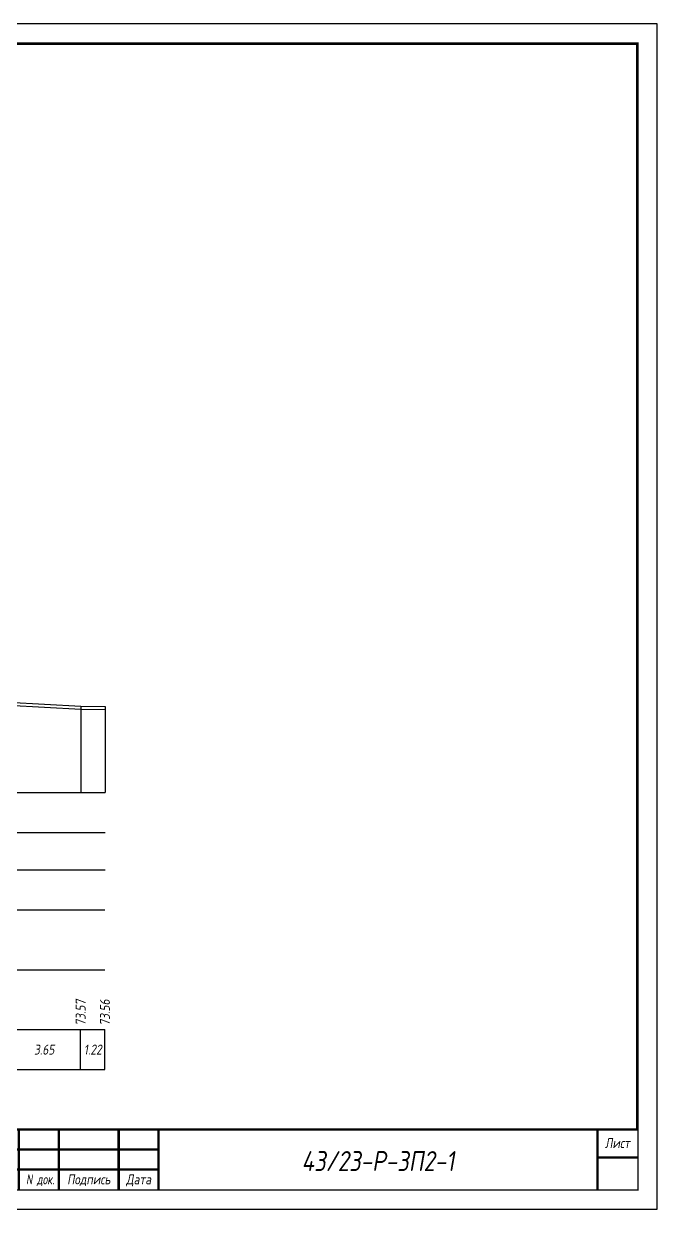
# Model space of a CAD drawing. Extents: x -717 to 1451, y -133302 to 233.
# Drawn here: x 231.1 to 389.9, y -33220.4 to -32923.4 of the extents above; entities that cross this region are included whole.
import ezdxf
from ezdxf.enums import TextEntityAlignment as Align

# ---------------------------------------------------------------- set-up
doc = ezdxf.new("R2010")
doc.units = 0
for name, color, linetype in [('Зарамочное оформление', 7, 'Continuous'), ('Код_510', 7, 'Continuous'), ('Таблица', 7, 'Continuous'), ('Черный поперечник', 3, 'Continuous')]:
    doc.layers.add(name, color=color, linetype=linetype)
doc.layers.add('Контур_2570', color=7, linetype='Continuous', true_color=0x80ff00)
doc.styles.add('М', font='romand.shx', dxfattribs={"width": 0.8, "oblique": 10, "height": 2.5})

# ---------------------------------------------------------------- blocks, each defined once
blk = doc.blocks.new('Штамп')
at = {"linetype": 'Continuous'}
blk.add_wipeout([(199.95, -411.25), (384.95, -411.25), (384.95, -426.25), (199.95, -426.25)], dxfattribs=at).dxf.layer = 'Зарамочное оформление'
at = {"layer": 'Зарамочное оформление', "linetype": 'Continuous', "lineweight": -3, "const_width": 0.6, "flags": 128}
for points in [[(199.95, -426.25), (199.95, -411.25), (384.95, -411.25)], [(209.95, -411.25), (209.95, -426.25)], [(219.95, -411.25), (219.95, -426.25)], [(229.95, -411.25), (229.95, -426.25)], [(239.95, -411.25), (239.95, -426.25)], [(254.95, -411.25), (254.95, -426.25)], [(264.95, -411.25), (264.95, -426.25)], [(374.95, -411.25), (374.95, -426.25)], [(199.95, -416.25), (264.95, -416.25)], [(374.95, -418.25), (384.95, -418.25)], [(199.95, -421.25), (264.95, -421.25)]]:
    blk.add_lwpolyline(points, dxfattribs=at)
at = {"linetype": 'Continuous', "insert": (319.95, -419.17), "char_height": 5, "width": 110, "attachment_point": 5, "style": 'М'}
blk.add_mtext('{\\Q10;\\W0.8;43/23-Р-ЗП2-1}', dxfattribs=at)
at = {"layer": 'Зарамочное оформление', "linetype": 'Continuous', "style": 'М', "oblique": 10}
for s, width, p in [('Лист', 0.8, (379.95, -414.66)), ('Изм.', 0.8, (204.95, -423.75)), ('Кол.уч.', 0.7, (214.95, -423.75)), ('Лист', 0.8, (224.95, -423.75)), ('N док.', 0.7, (235.28, -423.75)), ('Подпись', 0.8, (247.45, -423.75)), ('Дата', 0.8, (259.95, -423.75))]:
    blk.add_text(s, height=2.5, dxfattribs=dict(at, width=width)).set_placement(p, align=Align.MIDDLE_CENTER)
blk = doc.blocks.new('шифр')
blk.add_blockref('Штамп', (0, -32849))

msp = doc.modelspace()

# ---------------------------------------------------------------- linework, layer by layer
at = {"flags": 128}
msp.add_lwpolyline([(-30.054, -33220.421), (389.946, -33220.421), (389.946, -32923.421), (-30.054, -32923.421)], close=True, dxfattribs=at)
at = {"const_width": 0.6, "flags": 128}
msp.add_lwpolyline([(-10.054, -33215.421), (384.946, -33215.421), (384.946, -32928.421), (-10.054, -32928.421)], close=True, dxfattribs=at)
at = {"layer": 'Код_510'}
for p, q in [((245.415, -33185.421), (245.415, -33175.421)), ((251.497, -33185.421), (251.497, -33175.421))]:
    msp.add_line(p, q, dxfattribs=at)
at = {"layer": 'Контур_2570', "flags": 128}
msp.add_lwpolyline([(80, -33095.476), (89.802, -33095.391), (96.649, -33095.006), (111.102, -33093.852), (111.102, -33093.852), (120.95, -33091.401), (121.831, -33091.246), (121.831, -33090.496), (142.441, -33089.514), (145.209, -33089.399), (159.099, -33088.899), (168.357, -33088.567), (170.336, -33088.533), (172.33, -33088.49), (194.703, -33087.83), (213.747, -33088.767), (214.752, -33088.814), (214.752, -33089.564), (215.278, -33089.744), (227.209, -33094.117), (227.209, -33094.117), (245.469, -33095.144), (251.552, -33095.193)], dxfattribs=at)
at = {"layer": 'Таблица'}
for p, q in [((80, -33116), (251.552, -33116)), ((80, -33126), (251.552, -33126)), ((80, -33135.421), (251.552, -33135.421)), ((79.946, -33145.421), (251.497, -33145.421)), ((79.946, -33160.421), (251.497, -33160.421)), ((79.946, -33175.421), (251.497, -33175.421)), ((79.946, -33185.421), (251.497, -33185.421))]:
    msp.add_line(p, q, dxfattribs=at)
at = {"layer": 'Черный поперечник', "color": 7}
for p, q in [((245.469, -33094.394), (245.469, -33116)), ((251.552, -33094.443), (251.552, -33116))]:
    msp.add_line(p, q, dxfattribs=at)
at = {"layer": 'Черный поперечник', "flags": 128}
msp.add_lwpolyline([(80, -33094.726), (89.802, -33094.641), (96.649, -33094.256), (111.102, -33093.102), (120.95, -33090.651), (121.831, -33090.496), (142.441, -33089.514), (145.209, -33089.399), (159.099, -33088.899), (168.357, -33088.567), (170.336, -33088.533), (172.33, -33088.49), (194.703, -33087.83), (213.747, -33088.767), (214.752, -33088.814), (215.278, -33088.994), (227.209, -33093.367), (245.469, -33094.394), (251.552, -33094.443)], dxfattribs=at)

# ---------------------------------------------------------------- texts
at = {"linetype": 'Continuous', "style": 'М', "oblique": 10, "width": 0.8}
msp.add_text('109', height=2.5, dxfattribs=at).set_placement((380.312, -33211.509), align=Align.MIDDLE)
at = {"layer": 'Код_510', "style": 'М', "oblique": 10, "width": 0.8}
for s, p in [('73.57', (245.415, -33174.421)), ('73.56', (251.497, -33174.421))]:
    msp.add_text(s, height=2.5, rotation=90, dxfattribs=at).set_placement(p, align=Align.MIDDLE_LEFT)
for s, p in [('3.65', (236.285, -33180.421)), ('1.22', (248.456, -33180.421))]:
    msp.add_text(s, height=2.5, dxfattribs=at).set_placement(p, align=Align.MIDDLE_CENTER)

# ---------------------------------------------------------------- next in the draw order: block references
msp.add_blockref('шифр', (0, 59.829))

doc.saveas('drawing.dxf')
